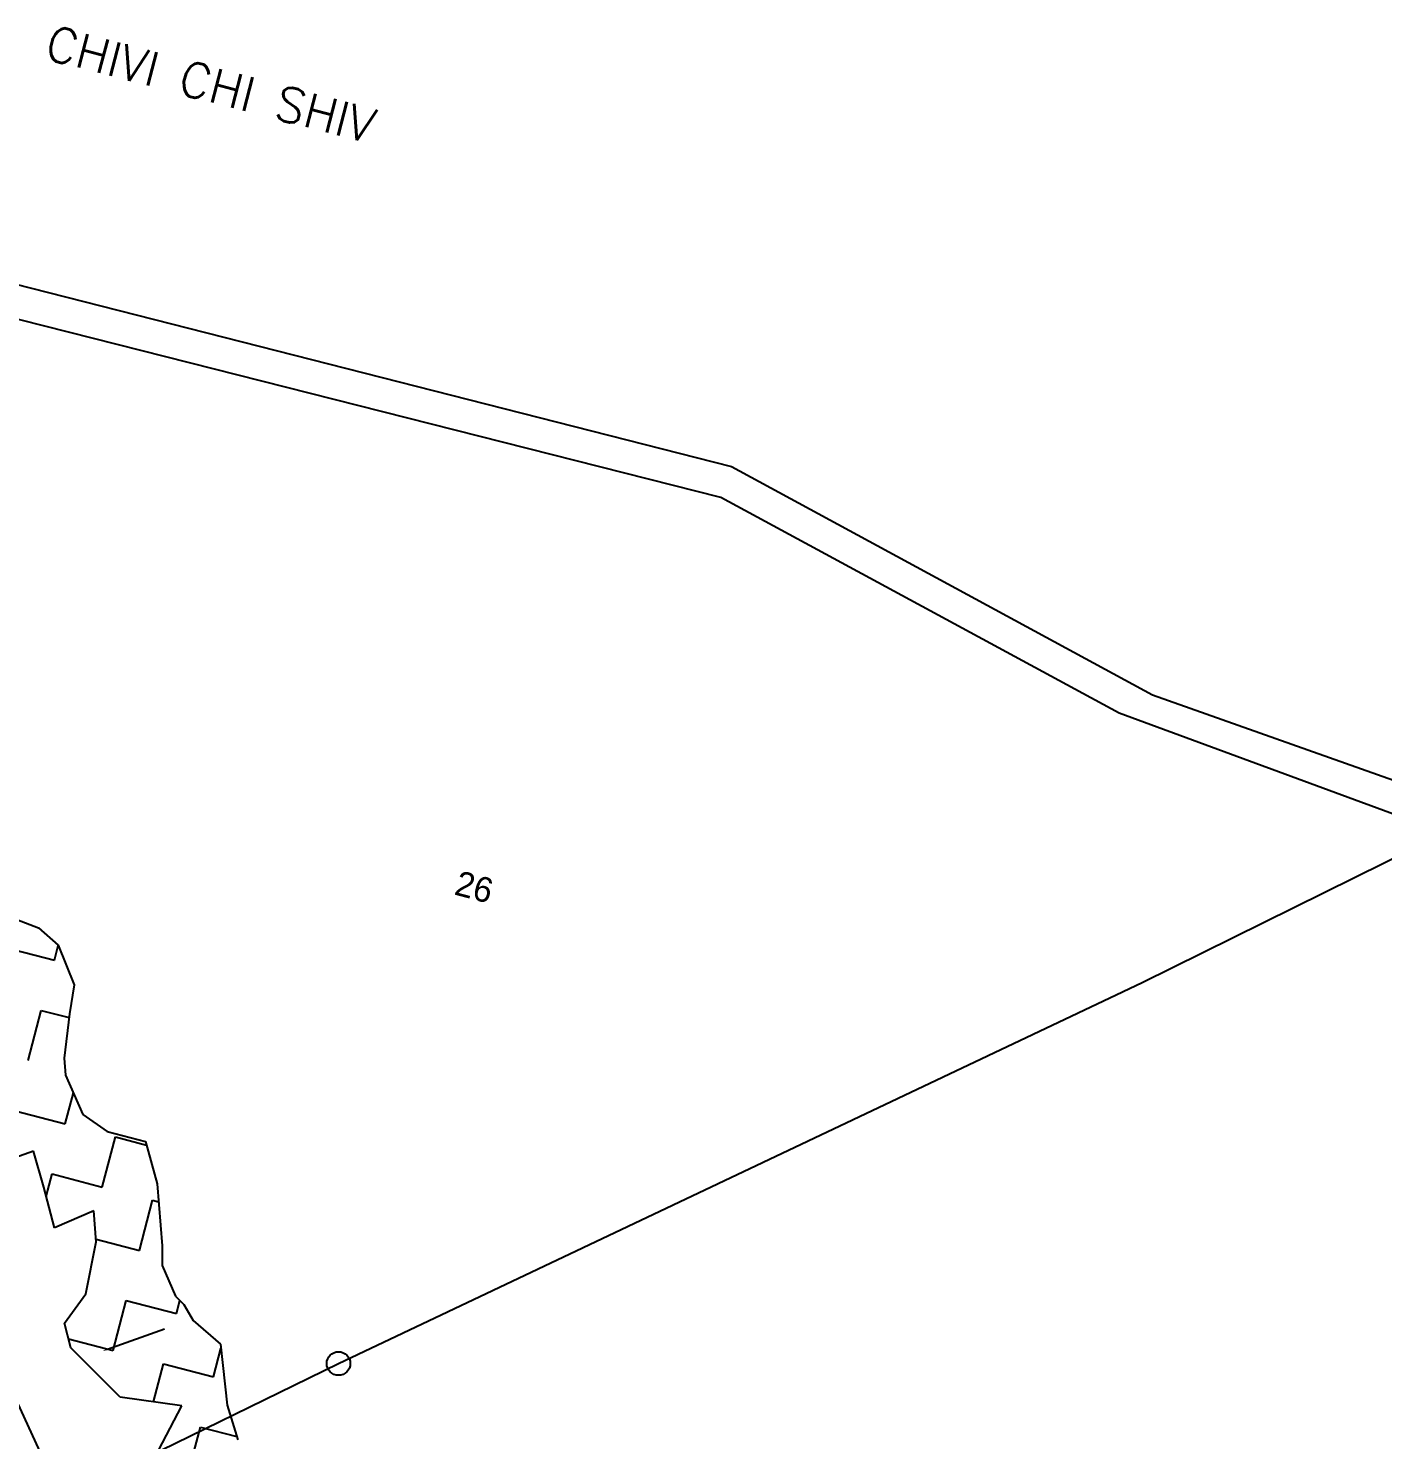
# Model space of a CAD drawing. Header units: metres. Extents: x 338426 to 341930, y 1767502 to 1770330.
# Drawn here: x 340097 to 340578, y 1769212 to 1769713 of the extents above; entities that cross this region are included whole.
import ezdxf

# ---------------------------------------------------------------- set-up
doc = ezdxf.new("R2010")
doc.units = ezdxf.units.M
for name, color, linetype in [('POLY_HATCH', 12, 'Continuous'), ('POLY_PARCEL', 6, 'Continuous'), ('POLY_ROAD', 30, 'Continuous'), ('SYM_ARROW', 1, 'Continuous'), ('TEXT_MAPOUT', 7, 'Continuous'), ('TEXT_PARCEL', 7, 'Continuous'), ('V_BOUND_LINE', 7, 'Continuous')]:
    doc.layers.add(name, color=color, linetype=linetype)
doc.styles.get("Standard").update_dxf_attribs({"font": 'simplex.shx'})
doc.styles.add('TEXT_MAP', font='')
doc.styles.get('TEXT_MAP').set_extended_font_data('Kruti Dev 050')

msp = doc.modelspace()

# ---------------------------------------------------------------- linework, layer by layer
msp.add_circle((340207.27, 1769239.34), 4.18)
at = {"layer": 'POLY_HATCH'}
for p, q in [((340088.45, 1769398.77), (340100.67, 1769393.97)), ((340100.67, 1769393.97), (340107.69, 1769387.83)), ((340107.69, 1769387.83), (340113.34, 1769373.78)), ((340113.34, 1769373.78), (340111.72, 1769363.44)), ((340111.72, 1769363.44), (340109.79, 1769347.79)), ((340109.79, 1769347.79), (340110.36, 1769341.72)), ((340110.36, 1769341.72), (340116.42, 1769327.75)), ((340116.42, 1769327.75), (340125.08, 1769321.72)), ((340125.08, 1769321.72), (340138.7, 1769318.17)), ((340138.7, 1769318.17), (340142.85, 1769303.08)), ((340098.95, 1769314.74), (340084.1, 1769309.46)), ((340102.62, 1769301.94), (340098.95, 1769314.74)), ((340106.39, 1769287.49), (340102.62, 1769301.94)), ((340142.85, 1769303.08), (340144.65, 1769281.08)), ((340120.36, 1769293.54), (340106.39, 1769287.49)), ((340121.26, 1769282.53), (340120.36, 1769293.54)), ((340117.53, 1769264.13), (340121.26, 1769282.53)), ((340144.65, 1769281.08), (340144.63, 1769274.19)), ((340144.63, 1769274.19), (340149.33, 1769263.27)), ((340109.97, 1769253.72), (340117.53, 1769264.13)), ((340149.33, 1769263.27), (340152.33, 1769260.34)), ((340152.33, 1769260.34), (340155.69, 1769254.61)), ((340112.22, 1769244.88), (340109.97, 1769253.72)), ((340155.69, 1769254.61), (340165.34, 1769246.17)), ((340129.75, 1769227.39), (340112.22, 1769244.88)), ((340165.34, 1769246.17), (340167.78, 1769224.54)), ((340151.59, 1769224.38), (340129.75, 1769227.39)), ((340138.7, 1769199.75), (340151.59, 1769224.38)), ((340167.78, 1769224.54), (340171.57, 1769212.24))]:
    msp.add_line(p, q, dxfattribs=at)
at = {"layer": 'POLY_HATCH', "linetype": 'Continuous'}
for p, q in [((340088.57, 1769387.15), (340106.37, 1769382.5)), ((340106.37, 1769382.5), (340107.74, 1769387.71)), ((340097.08, 1769346.89), (340101.73, 1769364.69)), ((340101.73, 1769364.69), (340111.56, 1769362.13)), ((340110.24, 1769324.43), (340113.1, 1769335.4)), ((340092.43, 1769329.08), (340110.24, 1769324.43)), ((340123.39, 1769301.98), (340128.04, 1769319.78)), ((340128.04, 1769319.78), (340139.05, 1769316.91)), ((340103.49, 1769298.59), (340105.59, 1769306.63)), ((340105.59, 1769306.63), (340123.39, 1769301.98)), ((340136.55, 1769279.52), (340141.2, 1769297.33)), ((340141.2, 1769297.33), (340143.37, 1769296.76)), ((340121.18, 1769283.54), (340136.55, 1769279.52)), ((340127.25, 1769243.91), (340131.9, 1769261.72)), ((340131.9, 1769261.72), (340149.71, 1769257.07)), ((340149.71, 1769257.07), (340150.92, 1769261.71)), ((340111.41, 1769248.05), (340127.25, 1769243.91)), ((340162.87, 1769234.61), (340165.5, 1769244.72)), ((340141.54, 1769225.76), (340145.06, 1769239.26)), ((340145.06, 1769239.26), (340162.87, 1769234.61)), ((340153.57, 1769199), (340158.22, 1769216.81)), ((340158.22, 1769216.81), (340171.21, 1769213.42))]:
    msp.add_line(p, q, dxfattribs=at)
at = {"layer": 'POLY_PARCEL'}
for p, q in [((340492.62, 1769374.6), (340600.1, 1769427.68)), ((340207.27, 1769239.34), (340492.62, 1769374.6)), ((340108.99, 1769191.44), (340055.14, 1769308.31)), ((340108.99, 1769191.44), (340207.27, 1769239.34))]:
    msp.add_line(p, q, dxfattribs=at)
at = {"layer": 'POLY_ROAD'}
for p, q in [((340342.98, 1769546.72), (340011.5, 1769630.8)), ((340484.44, 1769470.14), (340342.98, 1769546.72)), ((340600.1, 1769427.68), (340484.44, 1769470.14))]:
    msp.add_line(p, q, dxfattribs=at)
at = {"layer": 'SYM_ARROW'}
msp.add_lwpolyline([(340125.2, 1769244.39), (340145.43, 1769251.64)], dxfattribs=at)
msp.add_solid([(340125.3, 1769244.11), (340123.51, 1769243.79), (340125.1, 1769244.67)], dxfattribs=at)
at = {"layer": 'V_BOUND_LINE'}
for p, q in [((340020.93, 1769640.78), (340346.82, 1769557.71)), ((340346.82, 1769557.71), (340496.29, 1769476.73)), ((340496.29, 1769476.73), (340590.18, 1769443.52))]:
    msp.add_line(p, q, dxfattribs=at)

# ---------------------------------------------------------------- texts
at = {"layer": 'TEXT_MAPOUT'}
msp.add_text('CHIVI CHI SHIV', height=12.2687, rotation=345.3689, dxfattribs=at).set_placement((340102.37, 1769702.65))
at = {"layer": 'TEXT_PARCEL', "style": 'TEXT_MAP'}
msp.add_text('26', height=8.833, rotation=345.3689, dxfattribs=at).set_placement((340247.99, 1769405.9))

doc.saveas('drawing.dxf')
